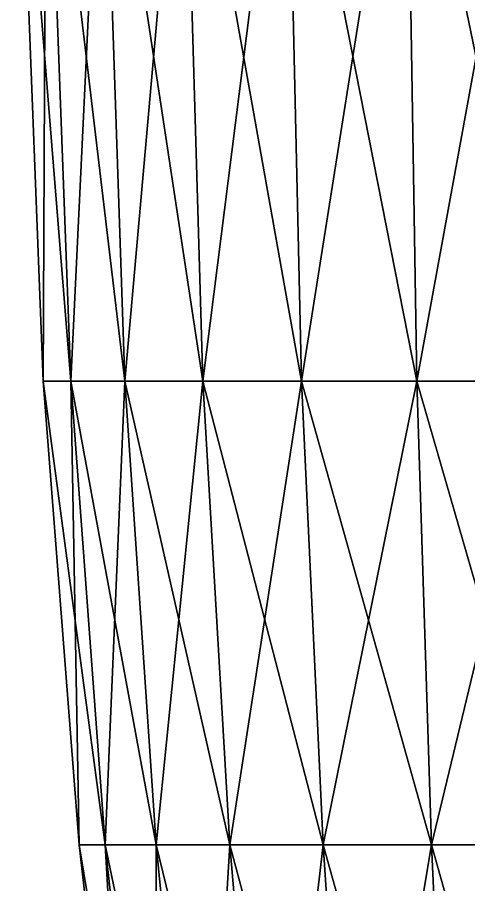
# Model space of a CAD drawing. Extents: x -6.5 to 6.5, y -27.2 to 23.5.
# Drawn here: x -4.97 to -1.56, y -8.8 to -2.25 of the extents above; entities that cross this region are included whole.
import ezdxf

# ---------------------------------------------------------------- set-up
doc = ezdxf.new("R2010")
doc.units = 0
doc.header["$MEASUREMENT"] = 0
doc.layers.add('DEFAULT', color=7, linetype='CONTINUOUS')

msp = doc.modelspace()

# ---------------------------------------------------------------- linework, layer by layer
at = {"layer": 'DEFAULT'}
for points in [[(0, 18.25), (-1.876564, -19.5, 0.609732), (-1.962327, -19.5, 0.206249)], [(0, 18.25), (-1.962327, -19.5, 0.206249), (-1.962327, -19.5, -0.206249)], [(0, 18.25), (-1.962327, -19.5, -0.206249), (-1.876564, -19.5, -0.609732)], [(0, 18.25), (-1.708786, -19.5, 0.986568), (-1.876564, -19.5, 0.609732)], [(0, 18.25), (-1.876564, -19.5, -0.609734), (-1.708786, -19.5, -0.986568)], [(0, 18.25), (-1.708786, -19.5, -0.986568), (-1.466326, -19.5, -1.320286)], [(0, 18.25), (-1.466326, -19.5, 1.320286), (-1.708786, -19.5, 0.986568)], [(-4.778121, -5, 0.502201), (-4.97261, 0, 0.522642), (-4.972609, 0, -0.522642)], [(-4.778121, -5, -0.502201), (-4.97261, 0, -0.522642), (-4.755282, 0, -1.545084)], [(-4.569294, -5, 1.484653), (-4.755283, 0, 1.545086), (-4.972609, 0, 0.522642)], [(-4.972609, 0, 0.522642), (-4.778121, -5, 0.502201), (-4.569294, -5, 1.484653)], [(-4.972609, 0, -0.522642), (-4.778121, -5, -0.502201), (-4.778121, -5, 0.502201)], [(-4.755282, 0, -1.545084), (-4.569294, -5, -1.484653), (-4.778121, -5, -0.502201)], [(-4.569294, -5, -1.484653), (-4.755283, 0, -1.545086), (-4.330127, 0, -2.5)], [(-4.160767, -5, 2.40222), (-4.330128, 0, 2.5), (-4.755282, 0, 1.545084)], [(-4.755282, 0, 1.545084), (-4.569294, -5, 1.484653), (-4.160767, -5, 2.40222)], [(-4.330127, 0, -2.5), (-4.160767, -5, -2.40222), (-4.569294, -5, -1.484653)], [(-4.160767, -5, -2.40222), (-4.330128, 0, -2.5), (-3.715724, 0, -3.345654)], [(-3.570395, -5, 3.214798), (-3.715725, 0, 3.345654), (-4.330127, 0, 2.5)], [(-4.330127, 0, 2.5), (-4.160767, -5, 2.40222), (-3.570395, -5, 3.214798)], [(-3.715724, 0, -3.345654), (-3.570395, -5, -3.214798), (-4.160767, -5, -2.40222)], [(-2.823979, -5, 3.886873), (-2.938927, 0, 4.045086), (-3.715724, 0, 3.345654)], [(-3.715724, 0, 3.345654), (-3.570395, -5, 3.214798), (-2.823979, -5, 3.886873)], [(-3.570395, -5, -3.214798), (-3.715724, 0, -3.345654), (-2.938926, 0, -4.045084)], [(-2.938926, 0, -4.045084), (-2.823979, -5, -3.886873), (-3.570395, -5, -3.214798)], [(-1.954142, -5, 4.389074), (-2.033684, 0, 4.567728), (-2.938926, 0, 4.045084)], [(-2.938926, 0, 4.045084), (-2.823979, -5, 3.886873), (-1.954142, -5, 4.389074)], [(-2.823979, -5, -3.886873), (-2.938926, 0, -4.045086), (-2.033683, 0, -4.567726)], [(-2.033683, 0, -4.567726), (-1.954142, -5, -4.389074), (-2.823979, -5, -3.886873)], [(-0.998899, -5, 4.699451), (-1.039559, 0, 4.890739), (-2.033683, 0, 4.567726)], [(-2.033683, 0, 4.567726), (-1.954142, -5, 4.389074), (-0.998899, -5, 4.699451)], [(-1.954141, -5, -4.389074), (-2.033683, 0, -4.567728), (-1.039558, 0, -4.890738)], [(-1.039558, 0, -4.890738), (-0.998899, -5, -4.699451), (-1.954141, -5, -4.389074)], [(-4.569294, -5, 1.484653), (-4.778121, -5, 0.502201), (-4.504733, -8.5, 0.473467)], [(-4.504733, -8.5, -0.473467), (-4.504732, -8.5, 0.473467), (-4.778121, -5, 0.502201)], [(-4.778121, -5, 0.502201), (-4.778121, -5, -0.502201), (-4.504733, -8.5, -0.473467)], [(-4.307855, -8.5, -1.399708), (-4.504732, -8.5, -0.473467), (-4.778121, -5, -0.502201)], [(-4.778121, -5, -0.502201), (-4.569294, -5, -1.484653), (-4.307855, -8.5, -1.399708)], [(-4.160767, -5, 2.40222), (-4.569294, -5, 1.484653), (-4.307855, -8.5, 1.399706)], [(-4.504733, -8.5, 0.473467), (-4.307853, -8.5, 1.399706), (-4.569294, -5, 1.484653)], [(-3.922702, -8.5, -2.264772), (-4.307854, -8.5, -1.399706), (-4.569294, -5, -1.484653)], [(-4.569294, -5, -1.484653), (-4.160767, -5, -2.40222), (-3.922702, -8.5, -2.264772)], [(-4.307855, -8.5, 1.399706), (-3.922701, -8.5, 2.264772), (-4.160767, -5, 2.40222)], [(-3.570395, -5, 3.214798), (-4.160767, -5, 2.40222), (-3.922702, -8.5, 2.264772)], [(-3.366109, -8.5, -3.030859), (-3.922701, -8.5, -2.264772), (-4.160767, -5, -2.40222)], [(-4.160767, -5, -2.40222), (-3.570395, -5, -3.214798), (-3.366109, -8.5, -3.030859)], [(-3.922702, -8.5, 2.264772), (-3.366108, -8.5, 3.030857), (-3.570395, -5, 3.214798)], [(-2.823979, -5, 3.886873), (-3.570395, -5, 3.214798), (-3.366109, -8.5, 3.030857)], [(-2.6624, -8.5, -3.66448), (-3.366108, -8.5, -3.030857), (-3.570395, -5, -3.214798)], [(-3.570395, -5, -3.214798), (-2.823979, -5, -3.886873), (-2.6624, -8.5, -3.66448)], [(-3.366109, -8.5, 3.030857), (-2.6624, -8.5, 3.664478), (-2.823979, -5, 3.886873)], [(-1.954142, -5, 4.389074), (-2.823979, -5, 3.886873), (-2.6624, -8.5, 3.66448)], [(-1.842332, -8.5, -4.137947), (-2.6624, -8.5, -3.664478), (-2.823979, -5, -3.886873)], [(-2.823979, -5, -3.886873), (-1.954142, -5, -4.389074), (-1.842332, -8.5, -4.137947)], [(-2.6624, -8.5, 3.66448), (-1.842332, -8.5, 4.137945), (-1.954142, -5, 4.389074)], [(-0.998899, -5, 4.699451), (-1.954142, -5, 4.389074), (-1.842332, -8.5, 4.137947)], [(-0.941746, -8.5, -4.430565), (-1.842332, -8.5, -4.137945), (-1.954141, -5, -4.389074)], [(-1.954141, -5, -4.389074), (-0.998899, -5, -4.699451), (-0.941746, -8.5, -4.430565)], [(-1.842332, -8.5, 4.137947), (-0.941745, -8.5, 4.430563), (-0.998899, -5, 4.699451)], [(-4.307853, -8.5, 1.399706), (-4.504733, -8.5, 0.473467), (-3.929038, -12, 1.276623)], [(-4.504732, -8.5, 0.473467), (-4.504733, -8.5, -0.473467), (-4.108603, -12, 0.431831)], [(-4.108603, -12, 0.431831), (-4.504733, -8.5, -0.473467), (-4.108604, -12, -0.431831)], [(-3.929038, -12, 1.276623), (-4.504733, -8.5, 0.473467), (-4.108604, -12, 0.431831)], [(-4.504732, -8.5, -0.473467), (-4.307855, -8.5, -1.399708), (-4.108603, -12, -0.431831)], [(-3.922701, -8.5, 2.264772), (-4.307855, -8.5, 1.399706), (-3.577754, -12, 2.065619)], [(-4.108603, -12, -0.431831), (-4.307855, -8.5, -1.399708), (-3.929039, -12, -1.276623)], [(-3.577754, -12, 2.065619), (-4.307855, -8.5, 1.399706), (-3.929039, -12, 1.276623)], [(-4.307854, -8.5, -1.399706), (-3.922702, -8.5, -2.264772), (-3.929038, -12, -1.276621)], [(-3.929038, -12, -1.276621), (-3.922702, -8.5, -2.264772), (-3.577755, -12, -2.065619)], [(-3.366108, -8.5, 3.030857), (-3.922702, -8.5, 2.264772), (-3.070106, -12, 2.764336)], [(-3.070106, -12, 2.764336), (-3.922702, -8.5, 2.264772), (-3.577755, -12, 2.065619)], [(-3.922701, -8.5, -2.264772), (-3.366109, -8.5, -3.030859), (-3.577754, -12, -2.065617)], [(-3.577754, -12, -2.065617), (-3.366109, -8.5, -3.030859), (-3.070107, -12, -2.764336)], [(-2.6624, -8.5, 3.664478), (-3.366109, -8.5, 3.030857), (-2.428279, -12, 3.342239)], [(-2.428279, -12, 3.342239), (-3.366109, -8.5, 3.030857), (-3.070107, -12, 2.764336)], [(-3.366108, -8.5, -3.030857), (-2.6624, -8.5, -3.66448), (-3.070106, -12, -2.764336)], [(-3.070106, -12, -2.764336), (-2.6624, -8.5, -3.66448), (-2.428279, -12, -3.342239)], [(-1.842332, -8.5, 4.137945), (-2.6624, -8.5, 3.66448), (-1.680324, -12, 3.774071)], [(-2.6624, -8.5, -3.664478), (-1.842332, -8.5, -4.137947), (-2.428279, -12, -3.342239)], [(-1.680324, -12, 3.774071), (-2.6624, -8.5, 3.66448), (-2.42828, -12, 3.342239)], [(-2.428279, -12, -3.342239), (-1.842332, -8.5, -4.137947), (-1.680325, -12, -3.774073)], [(-0.941745, -8.5, 4.430563), (-1.842332, -8.5, 4.137947), (-0.858932, -12, 4.040958)], [(-1.842332, -8.5, -4.137945), (-0.941746, -8.5, -4.430565), (-1.680325, -12, -3.774071)], [(-0.858932, -12, 4.040958), (-1.842332, -8.5, 4.137947), (-1.680325, -12, 3.774071)], [(-1.680325, -12, -3.774071), (-0.941746, -8.5, -4.430565), (-0.858932, -12, -4.040958)]]:
    msp.add_3dface(points, dxfattribs=at)

doc.saveas('drawing.dxf')
